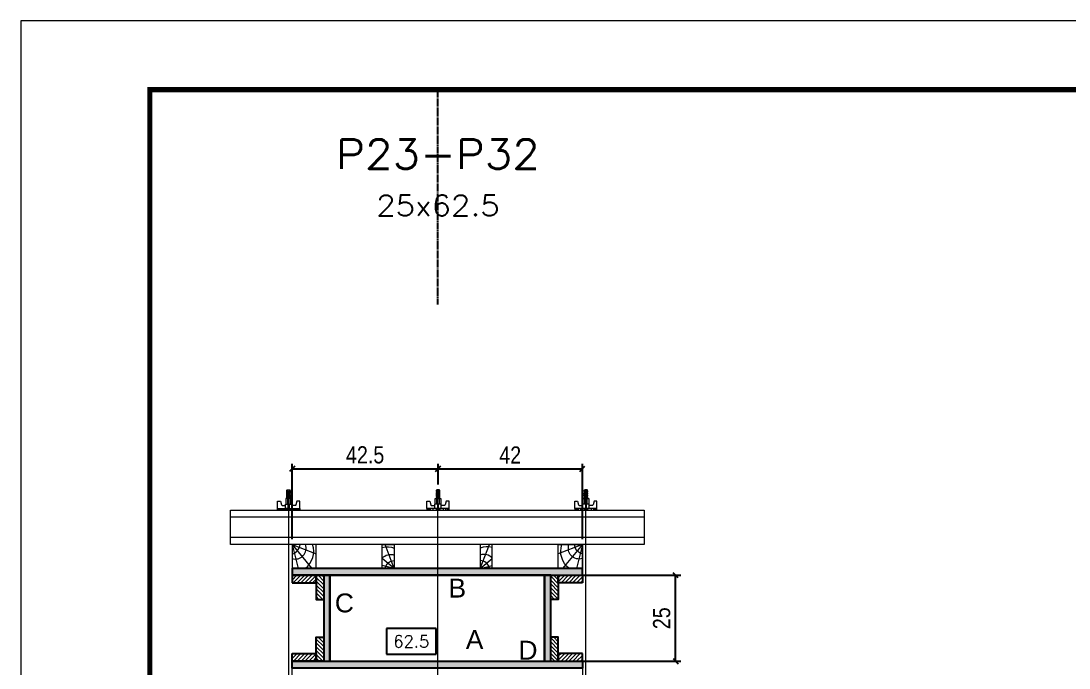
# Model space of a CAD drawing. Extents: x 14400 to 20667, y -21631 to 6985.
# Drawn here: x 19182 to 19792, y 3162 to 3539 of the extents above; entities that cross this region are included whole.
import ezdxf
from ezdxf.enums import TextEntityAlignment as Align

# ---------------------------------------------------------------- set-up
doc = ezdxf.new("R2010")
doc.units = 0
doc.linetypes.add('DASHED', pattern=[0.75, 0.5, -0.25])
doc.linetypes.add('HIDDEN', pattern=[0.375, 0.25, -0.125])
for name, color, linetype in [('CHAPA', 1, 'Continuous'), ('COTA', 241, 'Continuous'), ('MEIO_PONT', 93, 'Continuous'), ('Painéis', 200, 'Continuous'), ('SARRAFO', 251, 'Continuous'), ('Texto de Titulo', 7, 'Continuous'), ('Texto Qtd Sarr', 242, 'Continuous'), ('TEXTO_GERAL', 7, 'Continuous')]:
    doc.layers.add(name, color=color, linetype=linetype)
for name, color, linetype, lineweight in [('Folhas', 255, 'Continuous', 9), ('Hachura', 251, 'Continuous', 9), ('Madeira', 126, 'Continuous', 18), ('Perfil Metálico', 224, 'Continuous', 18), ('SARRAFO DE PRESSAO', 251, 'DASHED', 9), ('Texto Seção', 7, 'Continuous', 15)]:
    doc.layers.add(name, color=color, linetype=linetype, lineweight=lineweight)
doc.styles.add('ARIAL', font='arial.ttf')
doc.styles.add('COTA TECNICA 2X', font='techl___.ttf', dxfattribs={"height": 10})
doc.styles.add('ROMANS', font='romans.shx')
doc.dimstyles.new('SECAO PILAR', dxfattribs={"dimtxt": 10, "dimasz": 3, "dimexe": 3, "dimexo": 3, "dimgap": 3, "dimtad": 1, "dimdec": 1, "dimlfac": 0.5, "dimzin": 12, "dimdsep": 46, "dimtxsty": 'COTA TECNICA 2X', "dimblk1": 'OBLIQUE', "dimblk2": 'OBLIQUE', "dimsah": 1, "dimcen": 0.9, "dimclrd": 256, "dimclre": 256, "dimclrt": 256, "dimadec": 1, "dimazin": 3, "dimtfac": 1, "dimtdec": 1, "dimtmove": 0, "dimatfit": 3, "dimfxl": 1, "dimtolj": 1, "dimtzin": 12, "dimarcsym": 0})
doc.dimstyles.new('SECÇÃO 2', dxfattribs={"dimtxt": 7, "dimasz": 6, "dimexe": 0.18, "dimexo": 2, "dimgap": -4, "dimtad": 3, "dimdec": 1, "dimlfac": 0.5, "dimzin": 12, "dimdsep": 46, "dimtxsty": 'ROMANS', "dimblk": 'ARCHTICK', "dimcen": 0.09, "dimse1": 1, "dimse2": 1, "dimsd1": 1, "dimsd2": 1, "dimclrd": 180, "dimclre": 5, "dimclrt": 1, "dimadec": 0, "dimazin": 3, "dimtfac": 1, "dimtdec": 1, "dimtofl": 0, "dimtmove": 0, "dimatfit": 3, "dimldrblk": 'ARCHTICK', "dimfxl": 1, "dimtolj": 1, "dimtzin": 0, "dimarcsym": 0})
pattern_1 = [(315, (42249.7117, -6286.7074), (1.12253202, 1.12253202), [])]
pattern_2 = [(315, (42256.7117, -6286.7074), (1.12253202, 1.12253202), [])]

# ---------------------------------------------------------------- blocks, each defined once
blk = doc.blocks.new('9999999999')
at = {"layer": 'Folhas'}
blk.add_lwpolyline([(98138.98, 34190.21), (99623.98, 34190.21), (99623.98, 35240.21), (98138.98, 35240.21)], close=True, dxfattribs=at)
at = {"layer": 'Folhas', "color": 30, "const_width": 3}
blk.add_lwpolyline([(98213.98, 34230.21), (99583.98, 34230.21), (99583.98, 35200.21), (98213.98, 35200.21)], close=True, dxfattribs=at)
blk = doc.blocks.new('titulo1')
at = {"layer": 'Defpoints', "color": 252, "linetype": 'HIDDEN', "ltscale": 2}
blk.add_line((0, 0), (0, 125), dxfattribs=at)
at = {"layer": 'Defpoints', "style": 'ROMANS', "oblique": 15}
blk.add_attdef('FOLHA', text='', height=10, dxfattribs=at).set_placement((0, 15.58), align=Align.MIDDLE_CENTER)
at = {"layer": 'Texto Qtd Sarr', "color": 3, "style": 'ROMANS', "oblique": 15}
for tag, height, p in [('TITULO', 17, (0, 71.45)), ('SEÇÃO', 12, (0, 41.55))]:
    blk.add_attdef(tag, text='', height=height, dxfattribs=at).set_placement(p, align=Align.MIDDLE_CENTER)
blk = doc.blocks.new('*D794')
at = {"layer": 'COTA', "color": 180, "lineweight": -2, "transparency": 16777216}
for p, q in [((19423.79, 3185.24), (19394.79, 3185.24)), ((19394.79, 3185.24), (19394.79, 3170.24)), ((19423.79, 3170.24), (19423.79, 3185.24)), ((19394.79, 3170.24), (19423.79, 3170.24))]:
    blk.add_line(p, q, dxfattribs=at)
at = {"layer": 'Defpoints', "color": 0, "transparency": 16777216}
for p in [(19361.9, 3166.24), (19486.9, 3166.24), (19486.9, 3166.24)]:
    blk.add_point(p, dxfattribs=at)
at = {"layer": 'COTA', "color": 1, "transparency": 16777216, "insert": (19409.29, 3177.74), "char_height": 7, "attachment_point": 5, "style": 'ROMANS'}
blk.add_mtext('\\A1;62.5', dxfattribs=at)
blk = doc.blocks.new('_ArchTick')
at = {"color": 0, "linetype": 'ByBlock', "const_width": 0.15}
blk.add_lwpolyline([(-0.5, -0.5), (0.5, 0.5)], dxfattribs=at)
blk = doc.blocks.new('_Oblique')
at = {"color": 0, "linetype": 'ByBlock', "lineweight": -2}
blk.add_line((-0.5, -0.5), (0.5, 0.5), dxfattribs=at)
blk = doc.blocks.new('*D795')
at = {"layer": 'COTA', "lineweight": -2, "transparency": 16777216}
for p, q in [((19493.5, 3216.24), (19566.23, 3216.24)), ((19563.23, 3166.24), (19563.23, 3216.24)), ((19493.5, 3166.24), (19566.23, 3166.24))]:
    blk.add_line(p, q, dxfattribs=at)
at = {"layer": 'Defpoints', "color": 0, "transparency": 16777216}
for p in [(19490.5, 3216.24), (19563.23, 3216.24), (19490.5, 3166.24)]:
    blk.add_point(p, dxfattribs=at)
at = {"layer": 'COTA', "lineweight": -2, "transparency": 16777216, "xscale": 3, "yscale": 3, "zscale": 3}
for p, rotation in [((19563.23, 3216.24), 90), ((19563.23, 3166.24), 270)]:
    blk.add_blockref('_Oblique', p, dxfattribs=dict(at, rotation=rotation))
at = {"layer": 'COTA', "transparency": 16777216, "insert": (19555.12, 3191.24), "char_height": 10, "attachment_point": 5, "rotation": 90, "style": 'COTA TECNICA 2X'}
blk.add_mtext('\\A1;25', dxfattribs=at)
blk = doc.blocks.new('C')
at = {"layer": 'Hachura', "color": 0}
for p, q in [((0, 3.22), (0, -3.22)), ((0.45, 3.22), (0, 3.22)), ((0.46, 3.16), (0, 3.16)), ((0.45, -3.23), (0.45, 3.22)), ((0.45, 3.22), (2.58, 3.22)), ((2.58, 3.22), (2.58, 2.39)), ((0.46, 3.05), (0, 3.05)), ((0.46, 2.88), (0, 2.88)), ((0, 2.75), (0, -1.16)), ((0.46, 2.65), (0, 2.65)), ((0.46, 2.23), (0, 2.23)), ((0.46, 1.51), (0, 1.51)), ((0.39, 0.49), (0.17, 0.49)), ((1.74, 0.97), (0.45, 0.97)), ((1.45, 0.1), (0.45, 0.1)), ((1.35, 1.94), (1.35, 0.96)), ((2.58, 2.39), (1.47, 2.09)), ((1.74, -0.97), (1.74, 0.97)), ((1.74, 0.97), (1.74, 0.84)), ((1.74, 0.97), (1.74, 0.84)), ((1.74, 0.84), (3.35, 0.84)), ((3.35, 0.45), (1.74, 0.45)), ((3.32, 0.84), (3.32, -0.84)), ((3.35, 0.84), (3.35, -0.84)), ((3.68, 0.45), (3.35, 0.45)), ((3.84, -0.52), (3.35, 0.45)), ((3.35, 0.06), (3.67, -0.57)), ((3.68, 0.45), (4.16, -0.52)), ((3.72, 0.5), (4.25, -0.57)), ((4.37, -0.55), (3.83, 0.53)), ((4.15, 0.45), (3.93, 0.45)), ((4.42, -0.52), (3.93, 0.45)), ((4.15, 0.45), (4.26, 0.45)), ((4.26, 0.45), (4.74, -0.52)), ((4.3, 0.5), (4.83, -0.57)), ((4.95, -0.55), (4.41, 0.53)), ((4.51, 0.45), (4.84, 0.45)), ((5, -0.52), (4.51, 0.45)), ((4.84, 0.45), (5.32, -0.52)), ((4.88, 0.5), (5.41, -0.57)), ((5.53, -0.55), (4.99, 0.53)), ((5.58, -0.52), (5.09, 0.45)), ((5.42, 0.45), (5.09, 0.45)), ((5.58, -0.52), (5.09, 0.45)), ((5.42, 0.45), (5.74, -0.19)), ((5.46, 0.5), (5.74, -0.07)), ((5.74, 0.19), (5.57, 0.53)), ((5.74, 0.32), (5.68, 0.45)), ((5.68, 0.45), (5.74, 0.45)), ((5.74, 0.45), (5.9, 0.29)), ((5.74, 0.45), (5.74, -0.52)), ((5.9, -0.36), (5.9, 0.29)), ((0.45, 0), (0, 0)), ((0.46, -1.52), (0, -1.52)), ((0.46, -2.23), (0, -2.23)), ((0.46, -2.65), (0, -2.65)), ((0.46, -2.88), (0, -2.88)), ((0.46, -3.05), (0, -3.05)), ((0.08, -0.48), (0.29, -0.48)), ((0.29, -0.48), (0.4, -0.48)), ((0.45, 0), (0.45, -0.97)), ((0.45, -0.16), (1.45, -0.16)), ((0.45, -0.65), (0.45, -0.32)), ((0.45, -3.23), (0.45, -0.65)), ((0.45, -0.97), (1.74, -0.97)), ((1.35, -1.94), (1.35, -0.97)), ((2.58, -2.39), (1.47, -2.1)), ((3.35, -0.32), (1.74, -0.32)), ((3.35, -0.84), (1.74, -0.84)), ((2.58, -3.23), (2.58, -2.39)), ((3.35, -0.07), (3.58, -0.52)), ((3.35, -0.52), (3.58, -0.52)), ((3.84, -0.52), (4.16, -0.52)), ((4.42, -0.52), (4.74, -0.52)), ((4.63, -0.52), (4.74, -0.52)), ((5, -0.52), (5.32, -0.52)), ((5.58, -0.52), (5.74, -0.52)), ((5.74, -0.52), (5.9, -0.36)), ((5.74, -0.52), (5.74, -0.52)), ((0.46, -3.16), (0, -3.16)), ((0, -3.22), (2.57, -3.22))]:
    blk.add_line(p, q, dxfattribs=at)
for centre, radius, start, end in [((1.52, 1.94), 0.161, 104.7436, 180), ((1.44, -0.03), 0.129, 272.695, 87.305), ((3.81, 0.39), 0.143, 25.5688, 154.4312), ((4.39, 0.39), 0.143, 25.5688, 154.4312), ((4.97, 0.39), 0.143, 25.5688, 154.4312), ((5.55, 0.39), 0.143, 25.5688, 154.4312), ((0.17, -0.37), 0.174, 221.744, 317.8592), ((1.52, -1.94), 0.161, 180, 255.2564), ((3.71, -0.4), 0.174, 222.1408, 318.256), ((4.29, -0.4), 0.174, 222.1408, 318.256), ((4.87, -0.4), 0.174, 222.1408, 318.256), ((5.45, -0.4), 0.174, 222.1408, 318.256), ((5.61, -0.4), 0.174, 317.8592, 318.256)]:
    blk.add_arc(centre, radius, start, end, dxfattribs=at)
blk = doc.blocks.new('PONTALETE')
at = {"layer": 'Madeira'}
for q in [(2.71, 7), (7, 5.76), (7, 1.74)]:
    blk.add_line((0, 0), q, dxfattribs=at)
blk.add_lwpolyline([(0, 0), (7, 0), (7, 7), (0, 7)], close=True, dxfattribs=at)
for centre, radius, start, end in [((2.04, 0.06), 6.23, 37.2818, 109.0913), ((1.09, 0.9), 3.19, 343.603, 109.9847), ((-0.21, -0.78), 3.09, 14.6322, 86.0383)]:
    blk.add_arc(centre, radius, start, end, dxfattribs=at)
blk = doc.blocks.new('MEIO PONTALETE')
at = {"layer": 'Madeira'}
for q in [(2.71, 7), (3.5, 2.88), (3.5, 0.87)]:
    blk.add_line((0, 0), q, dxfattribs=at)
blk.add_lwpolyline([(0, 0), (3.5, 0), (3.5, 7), (0, 7)], close=True, dxfattribs=at)
for centre, radius, start, end in [((2.04, 0.06), 6.23, 76.4499, 109.0913), ((1.09, 0.9), 3.19, 40.9063, 109.9847), ((-0.21, -0.78), 3.09, 14.6322, 86.0383)]:
    blk.add_arc(centre, radius, start, end, dxfattribs=at)
blk = doc.blocks.new('*D800')
at = {"layer": 'COTA', "lineweight": -2, "transparency": 16777216}
for p, q in [((19339.91, 3237.24), (19339.91, 3281.21)), ((19339.91, 3278.21), (19424.86, 3278.21)), ((19424.86, 3269.04), (19424.86, 3281.21))]:
    blk.add_line(p, q, dxfattribs=at)
at = {"layer": 'Defpoints', "color": 0, "transparency": 16777216}
for p in [(19424.86, 3278.21), (19424.86, 3266.04), (19339.91, 3234.24)]:
    blk.add_point(p, dxfattribs=at)
at = {"layer": 'COTA', "lineweight": -2, "transparency": 16777216, "xscale": 3, "yscale": 3, "zscale": 3, "rotation": 180}
blk.add_blockref('_Oblique', (19339.91, 3278.21), dxfattribs=at)
at = {"layer": 'COTA', "lineweight": -2, "transparency": 16777216, "xscale": 3, "yscale": 3, "zscale": 3}
blk.add_blockref('_Oblique', (19424.86, 3278.21), dxfattribs=at)
at = {"layer": 'COTA', "transparency": 16777216, "insert": (19382.39, 3286.32), "char_height": 10, "attachment_point": 5, "style": 'COTA TECNICA 2X'}
blk.add_mtext('\\A1;42.5', dxfattribs=at)
blk = doc.blocks.new('*D801')
at = {"layer": 'COTA', "lineweight": -2, "transparency": 16777216}
for p, q in [((19424.86, 3269.04), (19424.86, 3281.21)), ((19424.86, 3278.21), (19508.9, 3278.21)), ((19508.9, 3237.24), (19508.9, 3281.21))]:
    blk.add_line(p, q, dxfattribs=at)
at = {"layer": 'Defpoints', "color": 0, "transparency": 16777216}
for p in [(19508.9, 3278.21), (19424.86, 3266.04), (19508.9, 3234.24)]:
    blk.add_point(p, dxfattribs=at)
at = {"layer": 'COTA', "lineweight": -2, "transparency": 16777216, "xscale": 3, "yscale": 3, "zscale": 3, "rotation": 180}
blk.add_blockref('_Oblique', (19424.86, 3278.21), dxfattribs=at)
at = {"layer": 'COTA', "lineweight": -2, "transparency": 16777216, "xscale": 3, "yscale": 3, "zscale": 3}
blk.add_blockref('_Oblique', (19508.9, 3278.21), dxfattribs=at)
at = {"layer": 'COTA', "transparency": 16777216, "insert": (19466.88, 3286.28), "char_height": 10, "attachment_point": 5, "style": 'COTA TECNICA 2X'}
blk.add_mtext('\\A1;42', dxfattribs=at)

msp = doc.modelspace()

# ---------------------------------------------------------------- hatches: boundary and pattern name
at = {"layer": 'Hachura'}
h = msp.add_hatch(color=256, dxfattribs=at)
h.dxf.hatch_style = 1
h.paths.add_polyline_path([(19508.9, 3216.24), (19508.9, 3220.24), (19339.9, 3220.24), (19339.9, 3216.24)])
h = msp.add_hatch(color=256, dxfattribs=at)
h.dxf.hatch_style = 1
h.paths.add_polyline_path([(19508.9, 3216.24), (19508.9, 3220.24), (19339.9, 3220.24), (19339.9, 3216.24)])
h = msp.add_hatch(dxfattribs=at)
h.set_pattern_fill('ANSI31', color=256, scale=0.5, angle=180, style=0)
h.set_pattern_definition([(225, (10215.9517, -19713.1637), (1.12253202, -1.12253202), [])])
h.paths.add_polyline_path([(19353.9, 3216.24), (19353.9, 3211.84), (19339.9, 3211.84), (19339.9, 3216.24)])
h = msp.add_hatch(dxfattribs=at)
h.set_pattern_fill('ANSI31', color=256, scale=0.5, angle=270, style=0)
h.set_pattern_definition(pattern_1)
h.paths.add_polyline_path([(19358.3, 3202.24), (19353.9, 3202.24), (19353.9, 3216.24), (19358.3, 3216.24)])
h = msp.add_hatch(color=256, dxfattribs=at)
h.dxf.hatch_style = 1
h.paths.add_polyline_path([(19358.3, 3166.24), (19361.9, 3166.24), (19361.9, 3216.24), (19358.3, 3216.24)])
h = msp.add_hatch(color=256, dxfattribs=at)
h.dxf.hatch_style = 1
h.paths.add_polyline_path([(19358.3, 3166.24), (19361.9, 3166.24), (19361.9, 3216.24), (19358.3, 3216.24)])
h = msp.add_hatch(color=256, dxfattribs=at)
h.dxf.hatch_style = 1
h.paths.add_polyline_path([(19486.9, 3166.24), (19490.5, 3166.24), (19490.5, 3216.24), (19486.9, 3216.24)])
h = msp.add_hatch(color=256, dxfattribs=at)
h.dxf.hatch_style = 1
h.paths.add_polyline_path([(19486.9, 3166.24), (19490.5, 3166.24), (19490.5, 3216.24), (19486.9, 3216.24)])
h = msp.add_hatch(dxfattribs=at)
h.set_pattern_fill('ANSI31', color=256, scale=0.5, angle=270, style=0)
h.set_pattern_definition(pattern_2)
h.paths.add_polyline_path([(19490.5, 3202.24), (19494.9, 3202.24), (19494.9, 3216.24), (19490.5, 3216.24)])
h = msp.add_hatch(dxfattribs=at)
h.set_pattern_fill('ANSI31', color=256, scale=0.5, angle=180, style=0)
h.set_pattern_definition([(225, (10005.9517, -19713.1637), (1.12253202, -1.12253202), [])])
h.paths.add_polyline_path([(19494.9, 3216.24), (19494.9, 3211.84), (19508.9, 3211.84), (19508.9, 3216.24)])
h = msp.add_hatch(dxfattribs=at)
h.set_pattern_fill('ANSI31', color=256, scale=0.5, angle=270, style=0)
h.set_pattern_definition(pattern_1)
h.paths.add_polyline_path([(19358.3, 3180.24), (19353.9, 3180.24), (19353.9, 3166.24), (19358.3, 3166.24)])
h = msp.add_hatch(dxfattribs=at)
h.set_pattern_fill('ANSI31', color=256, scale=0.5, angle=270, style=0)
h.set_pattern_definition(pattern_2)
h.paths.add_polyline_path([(19490.5, 3180.24), (19494.9, 3180.24), (19494.9, 3166.24), (19490.5, 3166.24)])
h = msp.add_hatch(dxfattribs=at)
h.set_pattern_fill('ANSI31', color=256, scale=0.5, angle=180, style=0)
h.set_pattern_definition([(225, (10215.9517, -19725.1637), (1.12253202, -1.12253202), [])])
h.paths.add_polyline_path([(19353.9, 3166.24), (19353.9, 3170.64), (19339.9, 3170.64), (19339.9, 3166.24)])
h = msp.add_hatch(dxfattribs=at)
h.set_pattern_fill('ANSI31', color=256, scale=0.5, angle=180, style=0)
h.set_pattern_definition([(225, (10005.9517, -19725.1637), (1.12253202, -1.12253202), [])])
h.paths.add_polyline_path([(19494.9, 3166.24), (19494.9, 3170.64), (19508.9, 3170.64), (19508.9, 3166.24)])
h = msp.add_hatch(color=256, dxfattribs=at)
h.dxf.hatch_style = 1
h.paths.add_polyline_path([(19508.9, 3166.24), (19508.9, 3162.24), (19339.9, 3162.24), (19339.9, 3166.24)])
h = msp.add_hatch(color=256, dxfattribs=at)
h.dxf.hatch_style = 1
h.paths.add_polyline_path([(19508.9, 3166.24), (19508.9, 3162.24), (19339.9, 3162.24), (19339.9, 3166.24)])

# ---------------------------------------------------------------- linework, layer by layer
at = {"layer": 'CHAPA'}
for points in [[(19508.9, 3216.24), (19508.9, 3220.24), (19339.9, 3220.24), (19339.9, 3216.24)], [(19508.9, 3216.24), (19508.9, 3220.24), (19339.9, 3220.24), (19339.9, 3216.24)], [(19358.3, 3166.24), (19361.9, 3166.24), (19361.9, 3216.24), (19358.3, 3216.24)], [(19358.3, 3166.24), (19361.9, 3166.24), (19361.9, 3216.24), (19358.3, 3216.24)], [(19486.9, 3166.24), (19490.5, 3166.24), (19490.5, 3216.24), (19486.9, 3216.24)], [(19486.9, 3166.24), (19490.5, 3166.24), (19490.5, 3216.24), (19486.9, 3216.24)], [(19508.9, 3166.24), (19508.9, 3162.24), (19339.9, 3162.24), (19339.9, 3166.24)], [(19508.9, 3166.24), (19508.9, 3162.24), (19339.9, 3162.24), (19339.9, 3166.24)]]:
    msp.add_lwpolyline(points, close=True, dxfattribs=at)
at = {"layer": 'Hachura'}
for p, q in [((19337.9, 3117.44), (19337.89, 3261.24)), ((19424.8, 3117.44), (19424.81, 3261.24)), ((19510.9, 3117.44), (19510.91, 3261.24))]:
    msp.add_line(p, q, dxfattribs=at)
at = {"layer": 'Madeira'}
for points in [[(19508.9, 3220.24), (19508.9, 3234.24), (19339.9, 3234.24), (19339.9, 3220.24)], [(19508.9, 3162.24), (19508.9, 3148.24), (19339.9, 3148.24), (19339.9, 3162.24)]]:
    msp.add_lwpolyline(points, close=True, dxfattribs=at)
at = {"layer": 'Painéis'}
msp.add_lwpolyline([(19361.9, 3216.24), (19361.9, 3166.24), (19486.9, 3166.24), (19486.9, 3216.24)], close=True, dxfattribs=at)
at = {"layer": 'Perfil Metálico'}
for points in [[(19544.9, 3254.24), (19544.9, 3234.24), (19303.9, 3234.24), (19303.9, 3254.24)], [(19303.9, 3238.24), (19303.9, 3250.24), (19544.9, 3250.24), (19544.9, 3238.24)]]:
    msp.add_lwpolyline(points, close=True, dxfattribs=at)
at = {"layer": 'SARRAFO'}
for points in [[(19339.9, 3211.84), (19353.9, 3211.84), (19353.9, 3216.24), (19339.9, 3216.24)], [(19508.9, 3211.84), (19494.9, 3211.84), (19494.9, 3216.24), (19508.9, 3216.24)], [(19339.9, 3170.64), (19353.9, 3170.64), (19353.9, 3166.24), (19339.9, 3166.24)], [(19508.9, 3170.64), (19494.9, 3170.64), (19494.9, 3166.24), (19508.9, 3166.24)]]:
    msp.add_lwpolyline(points, close=True, dxfattribs=at)
for points in [[(19358.3, 3216.24), (19353.9, 3216.24), (19353.9, 3202.24), (19358.3, 3202.24)], [(19490.5, 3216.24), (19494.9, 3216.24), (19494.9, 3202.24), (19490.5, 3202.24)], [(19358.3, 3166.24), (19353.9, 3166.24), (19353.9, 3180.24), (19358.3, 3180.24)], [(19490.5, 3166.24), (19494.9, 3166.24), (19494.9, 3180.24), (19490.5, 3180.24)]]:
    msp.add_lwpolyline(points, dxfattribs=at)

# ---------------------------------------------------------------- block references
at = {"layer": 'Hachura', "linetype": 'Continuous', "yscale": 2, "zscale": 2}
for p, xscale, rotation in [((19337.9, 3254.24), -2, 270), ((19424.8, 3254.24), 2, 90), ((19510.9, 3254.24), 2, 90)]:
    msp.add_blockref('C', p, dxfattribs=dict(at, xscale=xscale, rotation=rotation))
at = {"layer": 'MEIO_PONT', "yscale": 2, "zscale": 2}
for p, xscale, rotation in [((19339.9, 3234.24), 2, 269.9999999999999), ((19508.9, 3234.24), -2, 90)]:
    msp.add_blockref('PONTALETE', p, dxfattribs=dict(at, xscale=xscale, rotation=rotation))
at = {"layer": 'MEIO_PONT', "yscale": 1.999999997962732, "zscale": 1.999999997962732}
for p, xscale in [((19399.4, 3220.24), -1.999999997962732), ((19449.4, 3220.24), 1.999999997962732)]:
    msp.add_blockref('MEIO PONTALETE', p, dxfattribs=dict(at, xscale=xscale))
at = {"layer": 'SARRAFO DE PRESSAO', "color": 6, "linetype": 'ByBlock'}
msp.add_blockref('9999999999', (-78957.01, -31701.2), dxfattribs=at)
at = {"layer": 'Texto Seção'}
ref = msp.add_blockref('titulo1', (19424.81, 3374), dxfattribs=at)
ref.add_attrib('TITULO', 'P23-P32', dxfattribs={"layer": 'Texto de Titulo', "color": 7, "height": 17, "style": 'ROMANS', "width": 1.1}).set_placement((19424.81, 3461.5), align=Align.MIDDLE_CENTER)
ref.add_attrib('SEÇÃO', '25x62.5', dxfattribs={"layer": 'Texto de Titulo', "color": 7, "height": 12, "style": 'ROMANS', "width": 1.1}).set_placement((19424.81, 3431.5), align=Align.MIDDLE_CENTER)

# ---------------------------------------------------------------- texts
at = {"layer": 'TEXTO_GERAL', "style": 'ARIAL'}
for s, p in [('B', (19436.06, 3208.79)), ('C', (19370.29, 3200.15)), ('A', (19446.15, 3178.82)), ('D', (19477.24, 3172.64))]:
    msp.add_text(s, height=11, dxfattribs=at).set_placement(p, align=Align.MIDDLE_CENTER)

# ---------------------------------------------------------------- dimensions: what is measured, and where the dimension line sits
at = {"layer": 'COTA'}
for base, p1, p2, picture, middle in [((19424.86, 3278.21), (19339.91, 3234.24), (19424.86, 3266.04), '*D800', (19382.39, 3286.32)), ((19508.9, 3278.21), (19424.86, 3266.04), (19508.9, 3234.24), '*D801', (19466.88, 3286.28))]:
    dim = msp.add_linear_dim(base=base, p1=p1, p2=p2, dimstyle='SECAO PILAR', dxfattribs=at)
    dim.commit()
    dim.dimension.update_dxf_attribs({"geometry": picture, "text_midpoint": middle})
dim = msp.add_linear_dim(base=(19563.23, 3216.24), p1=(19490.5, 3166.24), p2=(19490.5, 3216.24), angle=90, dimstyle='SECAO PILAR', dxfattribs=at)
dim.commit()
dim.dimension.update_dxf_attribs({"geometry": '*D795', "text_midpoint": (19555.12, 3191.24)})
dim = msp.add_linear_dim(base=(19486.9, 3166.24), p1=(19361.9, 3166.24), p2=(19486.9, 3166.24), dimstyle='SECÇÃO 2', dxfattribs=at)
dim.commit()
dim.dimension.update_dxf_attribs({"geometry": '*D794', "text_midpoint": (19409.29, 3166.24), "dimtype": 160})

doc.saveas('drawing.dxf')
